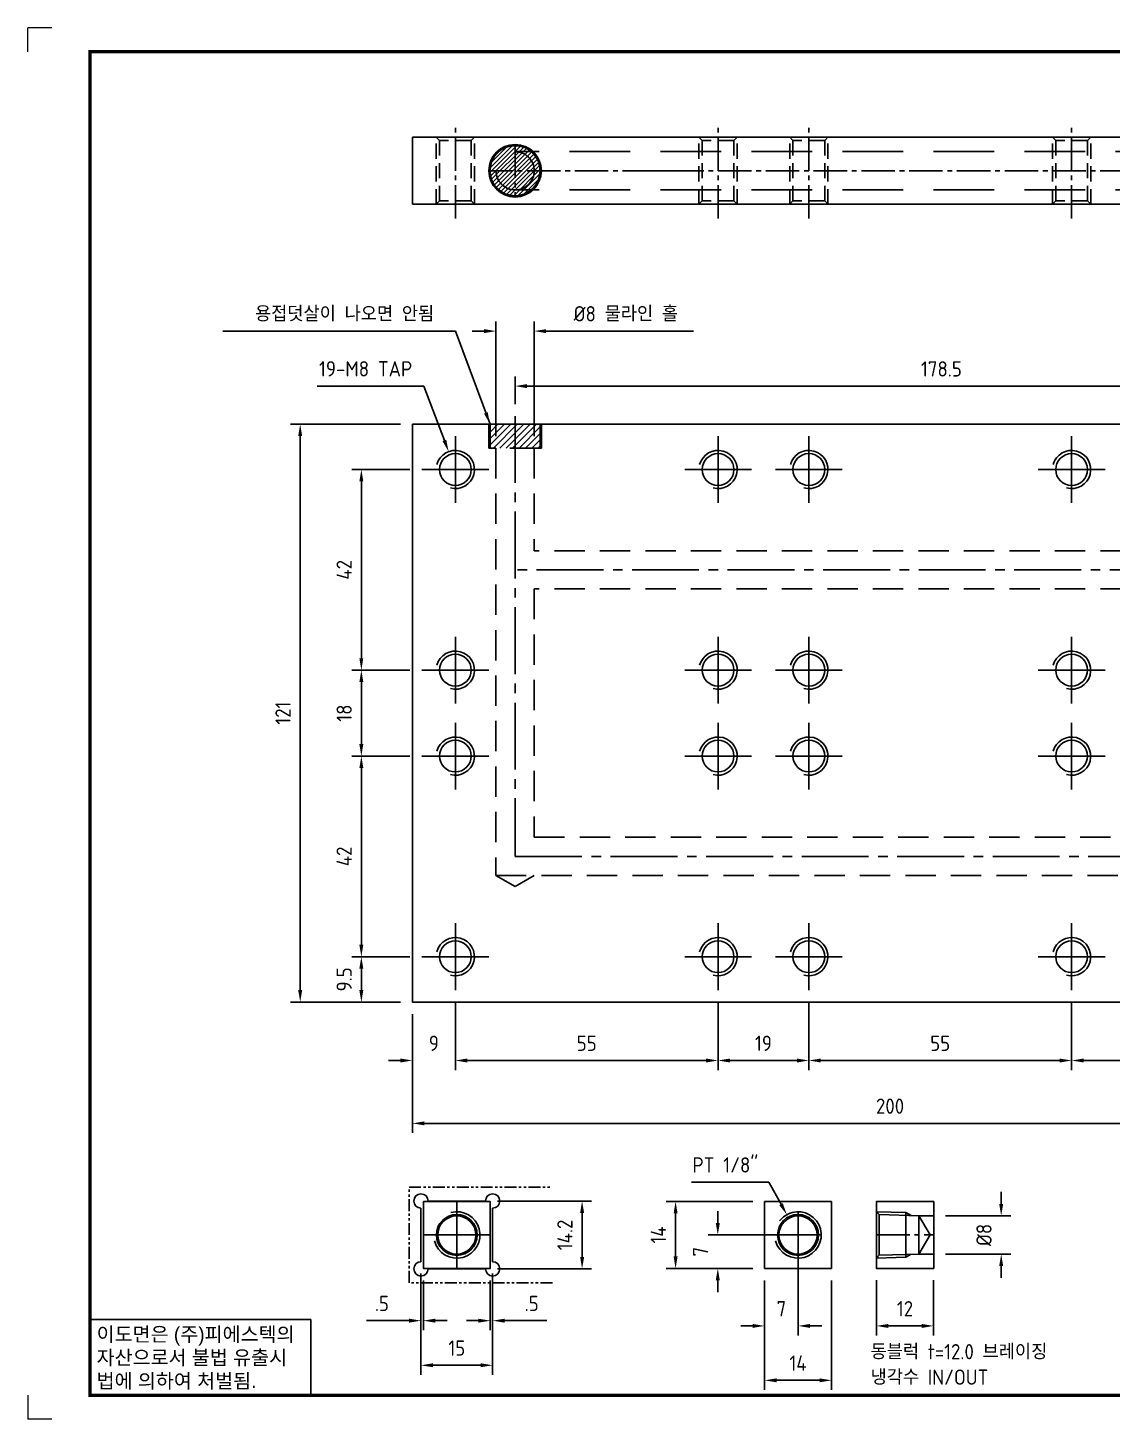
# Model space of a CAD drawing. Header units: millimetres. Extents: x -4251 to 2609, y -1673 to 4048.
# Drawn here: x -4250.9 to -4023.9, y -1277.8 to -986.5 of the extents above; entities that cross this region are included whole.
import ezdxf
from ezdxf.enums import TextEntityAlignment as Align

# ---------------------------------------------------------------- set-up
doc = ezdxf.new("R2010")
doc.units = ezdxf.units.MM
for name, pattern in [('CENTER', [50.8, 31.75, -6.35, 6.35, -6.35]), ('CENTER1', [10, 7, -1, 1, -1]), ('HIDDEN2', [4.7625, 3.175, -1.5875]), ('HIDDENX2', [19.05, 12.7, -6.35]), ('PHANTOMX2', [5, 2.5, -0.5, 0.5, -0.5, 0.5, -0.5])]:
    doc.linetypes.add(name, pattern=pattern)
for name, color, linetype in [('CENTER', 1, 'CENTER'), ('FORMAT-1', 7, 'Continuous'), ('THIN', 3, 'Continuous')]:
    doc.layers.add(name, color=color, linetype=linetype)
doc.styles.add('h1', font='')
doc.styles.add('HAN', font='')
doc.styles.get("Standard").update_dxf_attribs({"font": 'ISOCP.SHX', "bigfont": 'WHGTXT.SHX'})
doc.styles.get('h1').set_extended_font_data('New Gulim')
doc.styles.get('HAN').set_extended_font_data('GulimChe')
doc.dimstyles.new('PS-1', dxfattribs={"dimtxt": 3.2, "dimasz": 2.5, "dimexe": 2, "dimexo": 2.5, "dimgap": 2, "dimtad": 1, "dimtoh": 1, "dimrnd": 0.05, "dimzin": 12, "dimdsep": 46, "dimtxsty": 'Standard', "dimcen": 0, "dimclrt": 2, "dimazin": 3, "dimtfac": 1, "dimtofl": 0, "dimtmove": 0, "dimatfit": 3, "dimfxl": 0, "dimtolj": 1, "dimtzin": 0, "dimarcsym": 0})

# ---------------------------------------------------------------- blocks, each defined once
blk = doc.blocks.new('*D532')
at = {"color": 0, "linetype": 'ByBlock', "lineweight": -2}
for p, q in [((-4161.38, -1190.44), (-4161.38, -1204.67)), ((-4170.38, -1192.94), (-4170.38, -1204.67)), ((-4172.88, -1202.67), (-4175.38, -1202.67)), ((-4158.88, -1202.67), (-4156.38, -1202.67))]:
    blk.add_line(p, q, dxfattribs=at)
at = {"color": 0}
for points in [[(-4172.88, -1202.26), (-4172.88, -1203.09), (-4170.38, -1202.67)], [(-4158.88, -1202.26), (-4158.88, -1203.09), (-4161.38, -1202.67)]]:
    blk.add_solid(points, dxfattribs=at)
at = {"layer": 'DEFPOINTS', "color": 0}
for p in [(-4161.38, -1187.94, 0), (-4170.38, -1190.44, 0), (-4161.38, -1202.67)]:
    blk.add_point(p, dxfattribs=at)
at = {"color": 2, "insert": (-4165.88, -1199.07), "char_height": 3.2, "attachment_point": 5}
blk.add_mtext('\\A1;9', dxfattribs=at)
blk = doc.blocks.new('*D533')
at = {"color": 0, "linetype": 'ByBlock', "lineweight": -2}
for p, q in [((-4161.38, -1190.44), (-4161.38, -1204.67)), ((-4106.38, -1190.44), (-4106.38, -1204.67)), ((-4158.88, -1202.67), (-4108.88, -1202.67))]:
    blk.add_line(p, q, dxfattribs=at)
at = {"color": 0}
for points in [[(-4158.88, -1202.26), (-4158.88, -1203.09), (-4161.38, -1202.67)], [(-4108.88, -1202.26), (-4108.88, -1203.09), (-4106.38, -1202.67)]]:
    blk.add_solid(points, dxfattribs=at)
at = {"layer": 'DEFPOINTS', "color": 0}
for p in [(-4161.38, -1187.94, 0), (-4106.38, -1187.94, 0), (-4106.38, -1202.67)]:
    blk.add_point(p, dxfattribs=at)
at = {"color": 2, "insert": (-4133.88, -1199.07), "char_height": 3.2, "attachment_point": 5}
blk.add_mtext('\\A1;55', dxfattribs=at)
blk = doc.blocks.new('*D534')
at = {"color": 0, "linetype": 'ByBlock', "lineweight": -2}
for p, q in [((-4106.38, -1190.44), (-4106.38, -1204.67)), ((-4087.38, -1190.44), (-4087.38, -1204.67)), ((-4103.88, -1202.67), (-4089.88, -1202.67))]:
    blk.add_line(p, q, dxfattribs=at)
at = {"color": 0}
for points in [[(-4103.88, -1202.26), (-4103.88, -1203.09), (-4106.38, -1202.67)], [(-4089.88, -1202.26), (-4089.88, -1203.09), (-4087.38, -1202.67)]]:
    blk.add_solid(points, dxfattribs=at)
at = {"layer": 'DEFPOINTS', "color": 0}
for p in [(-4106.38, -1187.94, 0), (-4087.38, -1187.94, 0), (-4087.38, -1202.67)]:
    blk.add_point(p, dxfattribs=at)
at = {"color": 2, "insert": (-4096.88, -1199.07), "char_height": 3.2, "attachment_point": 5}
blk.add_mtext('\\A1;19', dxfattribs=at)
blk = doc.blocks.new('*D535')
at = {"color": 0, "linetype": 'ByBlock', "lineweight": -2}
for p, q in [((-4087.38, -1190.44), (-4087.38, -1204.67)), ((-4032.38, -1190.44), (-4032.38, -1204.67)), ((-4084.88, -1202.67), (-4034.88, -1202.67))]:
    blk.add_line(p, q, dxfattribs=at)
at = {"color": 0}
for points in [[(-4084.88, -1202.26), (-4084.88, -1203.09), (-4087.38, -1202.67)], [(-4034.88, -1202.26), (-4034.88, -1203.09), (-4032.38, -1202.67)]]:
    blk.add_solid(points, dxfattribs=at)
at = {"layer": 'DEFPOINTS', "color": 0}
for p in [(-4087.38, -1187.94, 0), (-4032.38, -1187.94, 0), (-4032.38, -1202.67)]:
    blk.add_point(p, dxfattribs=at)
at = {"color": 2, "insert": (-4059.88, -1199.07), "char_height": 3.2, "attachment_point": 5}
blk.add_mtext('\\A1;55', dxfattribs=at)
blk = doc.blocks.new('*D536')
at = {"color": 0, "linetype": 'ByBlock', "lineweight": -2}
for p, q in [((-4032.38, -1190.44), (-4032.38, -1204.67)), ((-3990.38, -1189.44), (-3990.38, -1204.67)), ((-4029.88, -1202.67), (-3992.88, -1202.67))]:
    blk.add_line(p, q, dxfattribs=at)
at = {"color": 0}
for points in [[(-4029.88, -1202.26), (-4029.88, -1203.09), (-4032.38, -1202.67)], [(-3992.88, -1202.26), (-3992.88, -1203.09), (-3990.38, -1202.67)]]:
    blk.add_solid(points, dxfattribs=at)
at = {"layer": 'DEFPOINTS', "color": 0}
for p in [(-4032.38, -1187.94, 0), (-3990.38, -1186.94, 0), (-3990.38, -1202.67)]:
    blk.add_point(p, dxfattribs=at)
at = {"color": 2, "insert": (-4011.38, -1199.07), "char_height": 3.2, "attachment_point": 5}
blk.add_mtext('\\A1;42', dxfattribs=at)
blk = doc.blocks.new('*D537')
at = {"color": 0, "linetype": 'ByBlock', "lineweight": -2}
for p, q in [((-4170.88, -1180.94), (-4183.06, -1180.94)), ((-4181.06, -1187.94), (-4181.06, -1183.44)), ((-4172.88, -1190.44), (-4183.06, -1190.44))]:
    blk.add_line(p, q, dxfattribs=at)
at = {"color": 0}
for points in [[(-4181.48, -1183.44), (-4180.65, -1183.44), (-4181.06, -1180.94)], [(-4181.48, -1187.94), (-4180.65, -1187.94), (-4181.06, -1190.44)]]:
    blk.add_solid(points, dxfattribs=at)
at = {"layer": 'DEFPOINTS', "color": 0}
for p in [(-4181.06, -1180.94), (-4168.38, -1180.94, 0), (-4170.38, -1190.44, 0)]:
    blk.add_point(p, dxfattribs=at)
at = {"color": 2, "insert": (-4184.66, -1185.69), "char_height": 3.2, "attachment_point": 5, "rotation": 90}
blk.add_mtext('\\A1;9.5', dxfattribs=at)
blk = doc.blocks.new('*D538')
at = {"color": 0, "linetype": 'ByBlock', "lineweight": -2}
for p, q in [((-4170.88, -1138.94), (-4183.06, -1138.94)), ((-4181.06, -1178.44), (-4181.06, -1141.44)), ((-4170.88, -1180.94), (-4183.06, -1180.94))]:
    blk.add_line(p, q, dxfattribs=at)
at = {"color": 0}
for points in [[(-4181.48, -1141.44), (-4180.65, -1141.44), (-4181.06, -1138.94)], [(-4181.48, -1178.44), (-4180.65, -1178.44), (-4181.06, -1180.94)]]:
    blk.add_solid(points, dxfattribs=at)
at = {"layer": 'DEFPOINTS', "color": 0}
for p in [(-4181.06, -1138.94), (-4168.38, -1138.94, 0), (-4168.38, -1180.94, 0)]:
    blk.add_point(p, dxfattribs=at)
at = {"color": 2, "insert": (-4184.66, -1159.94), "char_height": 3.2, "attachment_point": 5, "rotation": 90}
blk.add_mtext('\\A1;42', dxfattribs=at)
blk = doc.blocks.new('*D539')
at = {"color": 0, "linetype": 'ByBlock', "lineweight": -2}
for p, q in [((-4170.88, -1120.94), (-4183.06, -1120.94)), ((-4181.06, -1136.44), (-4181.06, -1123.44)), ((-4170.88, -1138.94), (-4183.06, -1138.94))]:
    blk.add_line(p, q, dxfattribs=at)
at = {"color": 0}
for points in [[(-4181.48, -1123.44), (-4180.65, -1123.44), (-4181.06, -1120.94)], [(-4181.48, -1136.44), (-4180.65, -1136.44), (-4181.06, -1138.94)]]:
    blk.add_solid(points, dxfattribs=at)
at = {"layer": 'DEFPOINTS', "color": 0}
for p in [(-4181.06, -1120.94), (-4168.38, -1120.94, 0), (-4168.38, -1138.94, 0)]:
    blk.add_point(p, dxfattribs=at)
at = {"color": 2, "insert": (-4184.66, -1129.94), "char_height": 3.2, "attachment_point": 5, "rotation": 90}
blk.add_mtext('\\A1;18', dxfattribs=at)
blk = doc.blocks.new('*D540')
at = {"color": 0, "linetype": 'ByBlock', "lineweight": -2}
for p, q in [((-4170.88, -1078.94), (-4183.06, -1078.94)), ((-4181.06, -1118.44), (-4181.06, -1081.44)), ((-4170.88, -1120.94), (-4183.06, -1120.94))]:
    blk.add_line(p, q, dxfattribs=at)
at = {"color": 0}
for points in [[(-4181.48, -1081.44), (-4180.65, -1081.44), (-4181.06, -1078.94)], [(-4181.48, -1118.44), (-4180.65, -1118.44), (-4181.06, -1120.94)]]:
    blk.add_solid(points, dxfattribs=at)
at = {"layer": 'DEFPOINTS', "color": 0}
for p in [(-4181.06, -1078.94), (-4168.38, -1078.94, 0), (-4168.38, -1120.94, 0)]:
    blk.add_point(p, dxfattribs=at)
at = {"color": 2, "insert": (-4184.66, -1099.94), "char_height": 3.2, "attachment_point": 5, "rotation": 90}
blk.add_mtext('\\A1;42', dxfattribs=at)
blk = doc.blocks.new('*D546')
at = {"color": 0, "linetype": 'ByBlock', "lineweight": -2}
for p, q in [((-4170.38, -1192.94), (-4170.38, -1217.83)), ((-3970.38, -1192.94), (-3970.38, -1217.83)), ((-3972.88, -1215.83), (-4167.88, -1215.83))]:
    blk.add_line(p, q, dxfattribs=at)
at = {"color": 0}
for points in [[(-4167.88, -1215.42), (-4167.88, -1216.25), (-4170.38, -1215.83)], [(-3972.88, -1215.42), (-3972.88, -1216.25), (-3970.38, -1215.83)]]:
    blk.add_solid(points, dxfattribs=at)
at = {"layer": 'DEFPOINTS', "color": 0}
for p in [(-4170.38, -1190.44, 0), (-3970.38, -1190.44, 0), (-4170.38, -1215.83)]:
    blk.add_point(p, dxfattribs=at)
at = {"color": 2, "insert": (-4070.38, -1212.23), "char_height": 3.2, "attachment_point": 5}
blk.add_mtext('\\A1;200', dxfattribs=at)
blk = doc.blocks.new('*D547')
at = {"color": 0, "linetype": 'ByBlock', "lineweight": -2}
for p, q in [((-4172.88, -1069.44), (-4195.86, -1069.44)), ((-4193.86, -1187.94), (-4193.86, -1071.94)), ((-4172.88, -1190.44), (-4195.86, -1190.44))]:
    blk.add_line(p, q, dxfattribs=at)
at = {"color": 0}
for points in [[(-4194.28, -1071.94), (-4193.45, -1071.94), (-4193.86, -1069.44)], [(-4194.28, -1187.94), (-4193.45, -1187.94), (-4193.86, -1190.44)]]:
    blk.add_solid(points, dxfattribs=at)
at = {"layer": 'DEFPOINTS', "color": 0}
for p in [(-4193.86, -1069.44), (-4170.38, -1069.44, 0), (-4170.38, -1190.44, 0)]:
    blk.add_point(p, dxfattribs=at)
at = {"color": 2, "insert": (-4197.46, -1129.94), "char_height": 3.2, "attachment_point": 5, "rotation": 90}
blk.add_mtext('\\A1;121', dxfattribs=at)
blk = doc.blocks.new('*D548')
at = {"color": 0, "linetype": 'ByBlock', "lineweight": -2}
for p, q in [((-4148.88, -1065.26), (-4148.88, -1059.48)), ((-3970.38, -1066.94), (-3970.38, -1059.48)), ((-3972.88, -1061.48), (-4146.38, -1061.48))]:
    blk.add_line(p, q, dxfattribs=at)
at = {"color": 0}
for points in [[(-4146.38, -1061.06), (-4146.38, -1061.9), (-4148.88, -1061.48)], [(-3972.88, -1061.06), (-3972.88, -1061.9), (-3970.38, -1061.48)]]:
    blk.add_solid(points, dxfattribs=at)
at = {"layer": 'DEFPOINTS', "color": 0}
for p in [(-4148.88, -1061.48), (-4148.88, -1067.76, 0), (-3970.38, -1069.44, 0)]:
    blk.add_point(p, dxfattribs=at)
at = {"color": 2, "insert": (-4059.63, -1057.88), "char_height": 3.2, "attachment_point": 5}
blk.add_mtext('\\A1;178.5', dxfattribs=at)
blk = doc.blocks.new('*D531')
at = {"color": 0, "linetype": 'ByBlock', "lineweight": -2}
for p, q in [((-4190.32, -1061.46), (-4168, -1061.46)), ((-4168, -1061.46), (-4163.68, -1072.86))]:
    blk.add_line(p, q, dxfattribs=at)
at = {"color": 0}
blk.add_solid([(-4163.29, -1072.72), (-4164.07, -1073.01), (-4162.79, -1075.2)], dxfattribs=at)
at = {"layer": 'DEFPOINTS', "color": 0}
for p in [(-4162.79, -1075.2, 0), (-4159.96, -1082.68, 0)]:
    blk.add_point(p, dxfattribs=at)
at = {"color": 2, "insert": (-4180.16, -1057.86), "char_height": 3.2, "attachment_point": 5}
blk.add_mtext('\\A1;19-M8 TAP', dxfattribs=at)
blk = doc.blocks.new('A$C421973F8')
at = {"color": 1}
blk.add_lwpolyline([(-7, 7), (-7, -7), (7, -7), (7, 7)], close=True, dxfattribs=at)
blk.add_circle((0, 0), 4.28)
blk.add_circle((0, 0), 4, dxfattribs=at)
at = {"layer": 'CENTER'}
for p, q in [((0, -4.86), (0, 4.86)), ((4.86, 0), (-4.86, 0))]:
    blk.add_line(p, q, dxfattribs=at)
at = {"layer": 'THIN'}
blk.add_arc((0, 0), 4.86, 195, 105, dxfattribs=at)
blk = doc.blocks.new('*D552')
at = {"color": 0, "linetype": 'ByBlock', "lineweight": -2}
for p, q in [((-4089.64, -1241.7), (-4089.64, -1260.24)), ((-4096.64, -1248.7), (-4096.64, -1260.24)), ((-4099.14, -1258.24), (-4101.64, -1258.24)), ((-4087.14, -1258.24), (-4084.64, -1258.24))]:
    blk.add_line(p, q, dxfattribs=at)
at = {"color": 0}
for points in [[(-4099.14, -1257.83), (-4099.14, -1258.66), (-4096.64, -1258.24)], [(-4087.14, -1257.83), (-4087.14, -1258.66), (-4089.64, -1258.24)]]:
    blk.add_solid(points, dxfattribs=at)
at = {"layer": 'DEFPOINTS', "color": 0}
for p in [(-4089.64, -1239.2, 0), (-4096.64, -1246.2, 0), (-4089.64, -1258.24)]:
    blk.add_point(p, dxfattribs=at)
at = {"color": 2, "insert": (-4093.14, -1254.64), "char_height": 3.2, "attachment_point": 5}
blk.add_mtext('\\A1;7', dxfattribs=at)
blk = doc.blocks.new('*D553')
at = {"color": 0, "linetype": 'ByBlock', "lineweight": -2}
for p, q in [((-4096.64, -1248.7), (-4096.64, -1271.63)), ((-4082.64, -1248.7), (-4082.64, -1271.63)), ((-4085.14, -1269.63), (-4094.14, -1269.63))]:
    blk.add_line(p, q, dxfattribs=at)
at = {"color": 0}
for points in [[(-4094.14, -1269.22), (-4094.14, -1270.05), (-4096.64, -1269.63)], [(-4085.14, -1269.22), (-4085.14, -1270.05), (-4082.64, -1269.63)]]:
    blk.add_solid(points, dxfattribs=at)
at = {"layer": 'DEFPOINTS', "color": 0}
for p in [(-4096.64, -1246.2, 0), (-4082.64, -1246.2, 0), (-4096.64, -1269.63)]:
    blk.add_point(p, dxfattribs=at)
at = {"color": 2, "insert": (-4089.64, -1266.03), "char_height": 3.2, "attachment_point": 5}
blk.add_mtext('\\A1;14', dxfattribs=at)
blk = doc.blocks.new('*D554')
at = {"color": 0, "linetype": 'ByBlock', "lineweight": -2}
for p, q in [((-4106.44, -1236.7), (-4106.44, -1234.2)), ((-4092.14, -1239.2), (-4108.44, -1239.2)), ((-4099.14, -1246.2), (-4108.44, -1246.2)), ((-4106.44, -1248.7), (-4106.44, -1251.2))]:
    blk.add_line(p, q, dxfattribs=at)
at = {"color": 0}
for points in [[(-4106.86, -1236.7), (-4106.02, -1236.7), (-4106.44, -1239.2)], [(-4106.86, -1248.7), (-4106.02, -1248.7), (-4106.44, -1246.2)]]:
    blk.add_solid(points, dxfattribs=at)
at = {"layer": 'DEFPOINTS', "color": 0}
for p in [(-4106.44, -1239.2), (-4089.64, -1239.2, 0), (-4096.64, -1246.2, 0)]:
    blk.add_point(p, dxfattribs=at)
at = {"color": 2, "insert": (-4110.04, -1242.7), "char_height": 3.2, "attachment_point": 5, "rotation": 90}
blk.add_mtext('\\A1;7', dxfattribs=at)
blk = doc.blocks.new('*D555')
at = {"color": 0, "linetype": 'ByBlock', "lineweight": -2}
for p, q in [((-4099.14, -1232.2), (-4117.28, -1232.2)), ((-4115.28, -1243.7), (-4115.28, -1234.7)), ((-4099.14, -1246.2), (-4117.28, -1246.2))]:
    blk.add_line(p, q, dxfattribs=at)
at = {"color": 0}
for points in [[(-4115.69, -1234.7), (-4114.86, -1234.7), (-4115.28, -1232.2)], [(-4115.69, -1243.7), (-4114.86, -1243.7), (-4115.28, -1246.2)]]:
    blk.add_solid(points, dxfattribs=at)
at = {"layer": 'DEFPOINTS', "color": 0}
for p in [(-4115.28, -1232.2), (-4096.64, -1232.2, 0), (-4096.64, -1246.2, 0)]:
    blk.add_point(p, dxfattribs=at)
at = {"color": 2, "insert": (-4118.88, -1239.2), "char_height": 3.2, "attachment_point": 5, "rotation": 90}
blk.add_mtext('\\A1;14', dxfattribs=at)
blk = doc.blocks.new('*D556')
at = {"color": 0, "linetype": 'ByBlock', "lineweight": -2}
for p, q in [((-4111.98, -1228.14), (-4095.75, -1228.14)), ((-4095.75, -1228.14), (-4093.21, -1232.75))]:
    blk.add_line(p, q, dxfattribs=at)
blk.add_arc((-4089.64, -1239.2), 4.86, 105, 142.4959, dxfattribs=at)
at = {"color": 0}
blk.add_solid([(-4092.84, -1232.55), (-4093.57, -1232.95), (-4092, -1234.94)], dxfattribs=at)
at = {"layer": 'DEFPOINTS', "color": 0}
for p in [(-4092, -1234.94, 0), (-4087.29, -1243.45, 0)]:
    blk.add_point(p, dxfattribs=at)
at = {"color": 2, "insert": (-4104.87, -1224.54), "char_height": 3.2, "attachment_point": 5}
blk.add_mtext('\\A1;PT {\\H1x;1/8}"', dxfattribs=at)
blk = doc.blocks.new('*D557')
at = {"color": 0, "linetype": 'ByBlock', "lineweight": -2}
for p, q in [((-4047.11, -1232.69), (-4047.11, -1230.19)), ((-4058.75, -1235.19), (-4045.11, -1235.19)), ((-4058.75, -1243.19), (-4045.11, -1243.19)), ((-4047.11, -1245.69), (-4047.11, -1248.19))]:
    blk.add_line(p, q, dxfattribs=at)
at = {"color": 0}
for points in [[(-4047.53, -1232.69), (-4046.7, -1232.69), (-4047.11, -1235.19)], [(-4047.53, -1245.69), (-4046.7, -1245.69), (-4047.11, -1243.19)]]:
    blk.add_solid(points, dxfattribs=at)
at = {"layer": 'DEFPOINTS', "color": 0}
for p in [(-4061.25, -1235.19, 0), (-4047.11, -1235.19), (-4061.25, -1243.19, 0)]:
    blk.add_point(p, dxfattribs=at)
at = {"color": 2, "insert": (-4050.71, -1239.19), "char_height": 3.2, "attachment_point": 5, "rotation": 90}
blk.add_mtext('\\A1;%%C8', dxfattribs=at)
blk = doc.blocks.new('*D558')
at = {"color": 0, "linetype": 'ByBlock', "lineweight": -2}
for p, q in [((-4073.25, -1248.69), (-4073.25, -1260.24)), ((-4061.25, -1248.69), (-4061.25, -1260.24)), ((-4063.75, -1258.24), (-4070.75, -1258.24))]:
    blk.add_line(p, q, dxfattribs=at)
at = {"color": 0}
for points in [[(-4070.75, -1257.83), (-4070.75, -1258.66), (-4073.25, -1258.24)], [(-4063.75, -1257.83), (-4063.75, -1258.66), (-4061.25, -1258.24)]]:
    blk.add_solid(points, dxfattribs=at)
at = {"layer": 'DEFPOINTS', "color": 0}
for p in [(-4073.25, -1246.19, 0), (-4061.25, -1246.19, 0), (-4073.25, -1258.24)]:
    blk.add_point(p, dxfattribs=at)
at = {"color": 2, "insert": (-4067.25, -1254.64), "char_height": 3.2, "attachment_point": 5}
blk.add_mtext('\\A1;12', dxfattribs=at)
blk = doc.blocks.new('*D559')
at = {"color": 0, "linetype": 'ByBlock', "lineweight": -2}
for p, q in [((-4168.58, -1247.3), (-4168.58, -1268.48)), ((-4153.58, -1247.3), (-4153.58, -1268.48)), ((-4166.08, -1266.48), (-4156.08, -1266.48))]:
    blk.add_line(p, q, dxfattribs=at)
at = {"color": 0}
for points in [[(-4166.08, -1266.06), (-4166.08, -1266.89), (-4168.58, -1266.48)], [(-4156.08, -1266.06), (-4156.08, -1266.89), (-4153.58, -1266.48)]]:
    blk.add_solid(points, dxfattribs=at)
at = {"layer": 'DEFPOINTS', "color": 0}
for p in [(-4168.58, -1244.8, 0), (-4153.58, -1244.8, 0), (-4153.58, -1266.48)]:
    blk.add_point(p, dxfattribs=at)
at = {"color": 2, "insert": (-4161.08, -1262.88), "char_height": 3.2, "attachment_point": 5}
blk.add_mtext('\\A1;15', dxfattribs=at)
blk = doc.blocks.new('*D560')
at = {"color": 0, "linetype": 'ByBlock', "lineweight": -2}
for p, q in [((-4152.58, -1232.1), (-4132.85, -1232.1)), ((-4134.85, -1243.8), (-4134.85, -1234.6)), ((-4152.58, -1246.3), (-4132.85, -1246.3))]:
    blk.add_line(p, q, dxfattribs=at)
at = {"color": 0}
for points in [[(-4135.26, -1234.6), (-4134.43, -1234.6), (-4134.85, -1232.1)], [(-4135.26, -1243.8), (-4134.43, -1243.8), (-4134.85, -1246.3)]]:
    blk.add_solid(points, dxfattribs=at)
at = {"layer": 'DEFPOINTS', "color": 0}
for p in [(-4155.08, -1232.1, 0), (-4134.85, -1232.1), (-4155.08, -1246.3, 0)]:
    blk.add_point(p, dxfattribs=at)
at = {"color": 2, "insert": (-4138.45, -1239.2), "char_height": 3.2, "attachment_point": 5, "rotation": 90}
blk.add_mtext('\\A1;14.2', dxfattribs=at)
blk = doc.blocks.new('*D561')
at = {"color": 0, "linetype": 'ByBlock', "lineweight": -2}
for p, q in [((-4154.08, -1248.7), (-4154.08, -1259.14)), ((-4153.58, -1247.3), (-4153.58, -1259.14)), ((-4156.58, -1257.14), (-4159.08, -1257.14)), ((-4151.08, -1257.14), (-4142.21, -1257.14))]:
    blk.add_line(p, q, dxfattribs=at)
at = {"color": 0}
for points in [[(-4156.58, -1256.73), (-4156.58, -1257.56), (-4154.08, -1257.14)], [(-4151.08, -1256.73), (-4151.08, -1257.56), (-4153.58, -1257.14)]]:
    blk.add_solid(points, dxfattribs=at)
at = {"layer": 'DEFPOINTS', "color": 0}
for p in [(-4154.08, -1246.2, 0), (-4153.58, -1244.8, 0), (-4153.58, -1257.14)]:
    blk.add_point(p, dxfattribs=at)
at = {"color": 2, "insert": (-4145.39, -1253.54), "char_height": 3.2, "attachment_point": 5}
blk.add_mtext('\\A1;.5', dxfattribs=at)
blk = doc.blocks.new('*D562')
at = {"color": 0, "linetype": 'ByBlock', "lineweight": -2}
for p, q in [((-4168.58, -1247.3), (-4168.58, -1259.14)), ((-4168.08, -1248.7), (-4168.08, -1259.14)), ((-4171.08, -1257.14), (-4179.95, -1257.14)), ((-4165.58, -1257.14), (-4163.08, -1257.14))]:
    blk.add_line(p, q, dxfattribs=at)
at = {"color": 0}
for points in [[(-4171.08, -1256.73), (-4171.08, -1257.56), (-4168.58, -1257.14)], [(-4165.58, -1256.73), (-4165.58, -1257.56), (-4168.08, -1257.14)]]:
    blk.add_solid(points, dxfattribs=at)
at = {"layer": 'DEFPOINTS', "color": 0}
for p in [(-4168.58, -1244.8, 0), (-4168.08, -1246.2, 0), (-4168.08, -1257.14)]:
    blk.add_point(p, dxfattribs=at)
at = {"color": 2, "insert": (-4176.76, -1253.54), "char_height": 3.2, "attachment_point": 5}
blk.add_mtext('\\A1;.5', dxfattribs=at)
blk = doc.blocks.new('t3')
for p, q in [((0, 15.88), (46.25, 15.88)), ((0, 15.88), (0, 0)), ((46.25, 15.88), (46.25, 0)), ((0, 0), (46.25, 0))]:
    blk.add_line(p, q)
at = {"color": 1, "style": 'h1'}
for s, p in [('이도면은 (주)피에스텍의', (1.4, 11.29)), ('자산으로서 불법 유출시', (1.4, 6.41)), ('법에 의하여 처벌됨.', (1.4, 1.52))]:
    blk.add_text(s, height=3, dxfattribs=at).set_placement(p)
blk = doc.blocks.new('format-3')
at = {"color": 3, "lineweight": 9}
for p, q in [((0, 286.3), (0, 291.3)), ((5, 291.3), (0, 291.3)), ((0, 5), (0, 0)), ((5, 0), (0, 0))]:
    blk.add_line(p, q, dxfattribs=at)
at = {"layer": 'FORMAT-1', "const_width": 0.7}
blk.add_lwpolyline([(13, 5), (13, 286.3), (414.5, 286.3), (414.5, 5)], close=True, dxfattribs=at)
blk.add_blockref('t3', (13, 5))
at = {"style": 'HAN'}
for tag, height, p in [('MODEL-NAME', 3, (386.1, 31.53)), ('SCALE', 2.7, (320.81, 26.29)), ('PART-NAME', 3, (386.1, 26.29)), ('DRA-BY', 3, (260.72, 19.44)), ('CH-BY', 3, (277.21, 19.44)), ('APP-BY', 3, (293.7, 19.44)), ('DWG-NO', 3, (386.1, 21.01)), ('CH-DATE', 2.5, (277.21, 7.47)), ('관련업체', 3, (333.52, 9.26)), ('DRA-DATE', 2.5, (260.72, 7.47)), ('APP-DATE', 2.5, (293.7, 7.47))]:
    blk.add_attdef(tag, text='', height=height, dxfattribs=at).set_placement(p, align=Align.MIDDLE_CENTER)
blk = doc.blocks.new('*D618')
at = {"color": 0, "linetype": 'ByBlock', "lineweight": -2}
for p, q in [((-4152.88, -1071.94), (-4152.88, -1047.96)), ((-4144.88, -1071.94), (-4144.88, -1047.96)), ((-4155.38, -1049.96), (-4157.88, -1049.96)), ((-4142.38, -1049.96), (-4111.5, -1049.96))]:
    blk.add_line(p, q, dxfattribs=at)
at = {"color": 0}
for points in [[(-4155.38, -1049.55), (-4155.38, -1050.38), (-4152.88, -1049.96)], [(-4142.38, -1049.55), (-4142.38, -1050.38), (-4144.88, -1049.96)]]:
    blk.add_solid(points, dxfattribs=at)
at = {"layer": 'DEFPOINTS', "color": 0}
for p in [(-4144.88, -1049.96), (-4152.88, -1074.44, 0), (-4144.88, -1074.44, 0)]:
    blk.add_point(p, dxfattribs=at)
at = {"color": 2, "insert": (-4125.69, -1046.33), "char_height": 3.2, "attachment_point": 5}
blk.add_mtext('\\A1;%%C8 물라인 홀', dxfattribs=at)

msp = doc.modelspace()

# ---------------------------------------------------------------- hatches: boundary and pattern name
h = msp.add_hatch()
h.set_pattern_fill('ANSI31', color=4, scale=0.2)
h.set_pattern_definition([(45, (-6489.5719, -1876.6944), (-0.4490128, 0.4490128), [])])
edge = h.paths.add_edge_path()
edge.add_arc((-4148.8766, -1016.3897), 5.25, 0, 360)
at = {"linetype": 'HIDDEN2', "ltscale": 2}
h = msp.add_hatch(dxfattribs=at)
h.set_pattern_fill('ANSI31', color=2, scale=0.3)
h.set_pattern_definition([(45, (-6734.3522, -1401.7718), (-0.6735192, 0.6735192), [])])
h.paths.add_polyline_path([(-4154.1266, -1069.4422), (-4143.6266, -1069.4422), (-4143.6266, -1074.4422), (-4154.1266, -1074.4422)])

# ---------------------------------------------------------------- linework, layer by layer
at = {"color": 1, "linetype": 'CENTER1'}
for p, q in [((-4161.3766, -1026.3897, 0), (-4161.3766, -1006.3897, 0)), ((-4106.3766, -1026.3897, 0), (-4106.3766, -1006.3897, 0)), ((-4087.3766, -1026.3897, 0), (-4087.3766, -1006.3897, 0)), ((-4032.3766, -1026.3897, 0), (-4032.3766, -1006.3897, 0)), ((-4148.8766, -1010.8897, 0), (-4148.8766, -1021.8897, 0)), ((-3969.3766, -1016.3897, 0), (-4154.3766, -1016.3897, 0)), ((-4073.2474, -1239.1949, 0), (-4061.2474, -1239.1949, 0))]:
    msp.add_line(p, q, dxfattribs=at)
at = {"color": 6}
for p, q in [((-3970.3766, -1009.3897, 0), (-4170.3766, -1009.3897, 0)), ((-4170.3766, -1009.3897, 0), (-4170.3766, -1023.3897, 0)), ((-4170.3766, -1023.3897, 0), (-3970.3766, -1023.3897, 0)), ((-4167.0781, -1232.0957, 0), (-4155.0781, -1232.0957, 0)), ((-4168.5781, -1244.7957, 0), (-4168.5781, -1233.5957, 0))]:
    msp.add_line(p, q, dxfattribs=at)
at = {"color": 2, "linetype": 'HIDDEN2'}
for p, q in [((-4165.3766, -1023.3897, 0), (-4165.3766, -1009.3897, 0)), ((-4164.7, -1022.7131, 0), (-4164.7, -1010.0663, 0)), ((-4158.0532, -1022.7131, 0), (-4158.0532, -1010.0663, 0)), ((-4157.3766, -1023.3897, 0), (-4157.3766, -1009.3897, 0)), ((-4110.3766, -1023.3897, 0), (-4110.3766, -1009.3897, 0)), ((-4109.7, -1022.7131, 0), (-4109.7, -1010.0663, 0)), ((-4103.0532, -1022.7131, 0), (-4103.0532, -1010.0663, 0)), ((-4102.3766, -1023.3897, 0), (-4102.3766, -1009.3897, 0)), ((-4091.3766, -1023.3897, 0), (-4091.3766, -1009.3897, 0)), ((-4090.7, -1022.7131, 0), (-4090.7, -1010.0663, 0)), ((-4084.0532, -1022.7131, 0), (-4084.0532, -1010.0663, 0)), ((-4083.3766, -1023.3897, 0), (-4083.3766, -1009.3897, 0)), ((-4036.3766, -1023.3897, 0), (-4036.3766, -1009.3897, 0)), ((-4035.7, -1022.7131, 0), (-4035.7, -1010.0663, 0)), ((-4029.0532, -1022.7131, 0), (-4029.0532, -1010.0663, 0)), ((-4028.3766, -1023.3897, 0), (-4028.3766, -1009.3897, 0))]:
    msp.add_line(p, q, dxfattribs=at)
at = {"color": 2, "linetype": 'HIDDENX2'}
for p, q in [((-3972.3766, -1012.3897, 0), (-4148.9131, -1012.3897, 0)), ((-3972.3766, -1020.3897, 0), (-4148.8766, -1020.3897, 0)), ((-4067.0474, -1243.8651, 0), (-4067.0474, -1234.5246, 0)), ((-4064.3261, -1243.1992, 0), (-4064.3261, -1235.1906, 0)), ((-4064.3236, -1235.1949, 0), (-4061.2474, -1235.1949, 0)), ((-4064.3236, -1243.1949, 0), (-4061.2474, -1243.1949, 0))]:
    msp.add_line(p, q, dxfattribs=at)
at = {"color": 2, "linetype": 'HIDDEN2', "ltscale": 2}
for p, q in [((-4152.8766, -1074.4422, 0), (-4152.8766, -1163.9422, 0)), ((-4144.8766, -1074.4422, 0), (-4144.8766, -1095.9422, 0)), ((-3972.3766, -1095.9422, 0), (-4144.8766, -1095.9422, 0)), ((-3972.3766, -1103.9422, 0), (-4144.8766, -1103.9422, 0)), ((-4144.8766, -1103.9422, 0), (-4144.8766, -1155.9422, 0)), ((-4144.8766, -1155.9422, 0), (-3972.3766, -1155.9422, 0)), ((-4152.8766, -1163.9422, 0), (-3972.3766, -1163.9422, 0)), ((-4152.8766, -1163.9422, 0), (-4148.8766, -1166.2516, 0)), ((-4144.8766, -1163.9422, 0), (-4148.8766, -1166.2516, 0))]:
    msp.add_line(p, q, dxfattribs=at)
at = {"color": 2, "linetype": 'HIDDEN2', "elevation": 0}
for points in [[(-4157.3766, -1009.3897), (-4158.0532, -1010.0663), (-4164.7, -1010.0663), (-4165.3766, -1009.3897)], [(-4102.3766, -1009.3897), (-4103.0532, -1010.0663), (-4109.7, -1010.0663), (-4110.3766, -1009.3897)], [(-4083.3766, -1009.3897), (-4084.0532, -1010.0663), (-4090.7, -1010.0663), (-4091.3766, -1009.3897)], [(-4028.3766, -1009.3897), (-4029.0532, -1010.0663), (-4035.7, -1010.0663), (-4036.3766, -1009.3897)], [(-4157.3766, -1023.3897), (-4158.0532, -1022.7131), (-4164.7, -1022.7131), (-4165.3766, -1023.3897)], [(-4102.3766, -1023.3897), (-4103.0532, -1022.7131), (-4109.7, -1022.7131), (-4110.3766, -1023.3897)], [(-4083.3766, -1023.3897), (-4084.0532, -1022.7131), (-4090.7, -1022.7131), (-4091.3766, -1023.3897)], [(-4028.3766, -1023.3897), (-4029.0532, -1022.7131), (-4035.7, -1022.7131), (-4036.3766, -1023.3897)]]:
    msp.add_lwpolyline(points, dxfattribs=at)
at = {"color": 1, "linetype": 'CENTER1', "ltscale": 2, "elevation": 0}
for points in [[(-4148.8766, -1067.7615), (-4148.8766, -1159.9422), (-3970.3766, -1159.9422)], [(-3970.3766, -1099.9422), (-4148.8766, -1099.9422)]]:
    msp.add_lwpolyline(points, dxfattribs=at)
at = {"color": 6, "elevation": 0}
msp.add_lwpolyline([(-4170.3766, -1069.4422), (-3970.3766, -1069.4422), (-3970.3766, -1190.4422), (-4170.3766, -1190.4422)], close=True, dxfattribs=at)
at = {"color": 2, "linetype": 'HIDDEN2', "ltscale": 2, "elevation": 0}
for points in [[(-4154.3766, -1069.4422), (-4143.3766, -1069.4422), (-4143.3766, -1074.4422), (-4154.3766, -1074.4422)], [(-4154.1266, -1069.4422), (-4143.6266, -1069.4422), (-4143.6266, -1074.4422), (-4154.1266, -1074.4422)]]:
    msp.add_lwpolyline(points, close=True, dxfattribs=at)
at = {"color": 1, "linetype": 'PHANTOMX2', "elevation": 0}
msp.add_lwpolyline([(-4141.0781, -1249.1965), (-4171.0781, -1249.1965), (-4171.0781, -1229.1965), (-4141.0781, -1229.1965)], dxfattribs=at)
at = {"color": 1, "elevation": 0}
msp.add_lwpolyline([(-4061.2474, -1232.1949), (-4061.2474, -1246.1949), (-4073.2474, -1246.1949), (-4073.2474, -1232.1949)], close=True, dxfattribs=at)
at = {"color": 6, "elevation": 0}
msp.add_lwpolyline([(-4153.5781, -1244.7957), (-4153.5781, -1233.5957)], dxfattribs=at)
at = {"color": 2, "linetype": 'HIDDENX2', "elevation": 0}
for points in [[(-4065.9837, -1235.1388), (-4067.0474, -1234.5246), (-4073.2474, -1234.3309)], [(-4073.2474, -1244.0589), (-4072.6478, -1243.4593), (-4072.6478, -1234.9305), (-4073.2474, -1234.3309)], [(-4072.6478, -1243.4593), (-4064.3261, -1243.1992), (-4062.0142, -1239.1949), (-4064.3261, -1235.1906), (-4072.6478, -1234.9305)], [(-4073.2474, -1244.0589), (-4067.0474, -1243.8651), (-4065.9837, -1243.251)]]:
    msp.add_lwpolyline(points, dxfattribs=at)
at = {"color": 6, "elevation": 0}
msp.add_lwpolyline([(-4168.5781, -1244.7957, 2.41421356), (-4167.0781, -1246.2957), (-4155.0781, -1246.2957, 2.41421356), (-4153.5781, -1244.7957)], format="xyb", dxfattribs=at)
at = {"color": 6}
for centre, radius in [((-4148.8766, -1016.3897, 0), 5.5), ((-4161.0781, -1239.1957, 0), 4)]:
    msp.add_circle(centre, radius, dxfattribs=at)
at = {"color": 4}
msp.add_circle((-4148.8766, -1016.3897, 0), 5.25, dxfattribs=at)
at = {"color": 2, "linetype": 'HIDDENX2'}
msp.add_circle((-4148.8766, -1016.3897, 0), 4, dxfattribs=at)
at = {"ltscale": 10}
for centre in [(-4161.3766, -1078.9422, 0), (-4106.3766, -1078.9422, 0), (-4087.3766, -1078.9422, 0), (-4032.3766, -1078.9422, 0), (-4161.3766, -1120.9422, 0), (-4106.3766, -1120.9422, 0), (-4087.3766, -1120.9422, 0), (-4032.3766, -1120.9422, 0), (-4161.3766, -1138.9422, 0), (-4106.3766, -1138.9422, 0), (-4087.3766, -1138.9422, 0), (-4032.3766, -1138.9422, 0), (-4161.3766, -1180.9422, 0), (-4106.3766, -1180.9422, 0), (-4087.3766, -1180.9422, 0), (-4032.3766, -1180.9422, 0)]:
    msp.add_circle(centre, 3.3234, dxfattribs=at)
at = {"color": 6}
for centre, start, end in [((-4168.5781, -1232.0957, 0), 0, 270), ((-4153.5781, -1232.0957, 0), 270, 180)]:
    msp.add_arc(centre, 1.5, start, end, dxfattribs=at)
at = {"layer": 'CENTER'}
msp.add_line((-4122.1966, -1016.3897, 0), (-4111.5565, -1016.3897, 0), dxfattribs=at)
at = {"layer": 'CENTER', "ltscale": 10}
for p, q in [((-4161.3766, -1071.9422, 0), (-4161.3766, -1085.9422, 0)), ((-4106.3766, -1071.9422, 0), (-4106.3766, -1085.9422, 0)), ((-4087.3766, -1071.9422, 0), (-4087.3766, -1085.9422, 0)), ((-4032.3766, -1071.9422, 0), (-4032.3766, -1085.9422, 0)), ((-4168.3766, -1078.9422, 0), (-4154.3766, -1078.9422, 0)), ((-4113.3766, -1078.9422, 0), (-4099.3766, -1078.9422, 0)), ((-4094.3766, -1078.9422, 0), (-4080.3766, -1078.9422, 0)), ((-4039.3766, -1078.9422, 0), (-4025.3766, -1078.9422, 0)), ((-4161.3766, -1113.9422, 0), (-4161.3766, -1127.9422, 0)), ((-4106.3766, -1113.9422, 0), (-4106.3766, -1127.9422, 0)), ((-4087.3766, -1113.9422, 0), (-4087.3766, -1127.9422, 0)), ((-4032.3766, -1113.9422, 0), (-4032.3766, -1127.9422, 0)), ((-4168.3766, -1120.9422, 0), (-4154.3766, -1120.9422, 0)), ((-4113.3766, -1120.9422, 0), (-4099.3766, -1120.9422, 0)), ((-4094.3766, -1120.9422, 0), (-4080.3766, -1120.9422, 0)), ((-4039.3766, -1120.9422, 0), (-4025.3766, -1120.9422, 0)), ((-4161.3766, -1131.9422, 0), (-4161.3766, -1145.9422, 0)), ((-4106.3766, -1131.9422, 0), (-4106.3766, -1145.9422, 0)), ((-4087.3766, -1131.9422, 0), (-4087.3766, -1145.9422, 0)), ((-4032.3766, -1131.9422, 0), (-4032.3766, -1145.9422, 0)), ((-4168.3766, -1138.9422, 0), (-4154.3766, -1138.9422, 0)), ((-4113.3766, -1138.9422, 0), (-4099.3766, -1138.9422, 0)), ((-4094.3766, -1138.9422, 0), (-4080.3766, -1138.9422, 0)), ((-4039.3766, -1138.9422, 0), (-4025.3766, -1138.9422, 0)), ((-4161.3766, -1173.9422, 0), (-4161.3766, -1187.9422, 0)), ((-4106.3766, -1173.9422, 0), (-4106.3766, -1187.9422, 0)), ((-4087.3766, -1173.9422, 0), (-4087.3766, -1187.9422, 0)), ((-4032.3766, -1173.9422, 0), (-4032.3766, -1187.9422, 0)), ((-4168.3766, -1180.9422, 0), (-4154.3766, -1180.9422, 0)), ((-4113.3766, -1180.9422, 0), (-4099.3766, -1180.9422, 0)), ((-4094.3766, -1180.9422, 0), (-4080.3766, -1180.9422, 0)), ((-4039.3766, -1180.9422, 0), (-4025.3766, -1180.9422, 0))]:
    msp.add_line(p, q, dxfattribs=at)
at = {"layer": 'CENTER', "color": 1}
for p, q in [((-4161.0781, -1246.2957, 0), (-4161.0781, -1232.0957, 0)), ((-4153.9773, -1239.1965, 0), (-4168.1773, -1239.1965, 0))]:
    msp.add_line(p, q, dxfattribs=at)
at = {"layer": 'THIN', "ltscale": 10}
for centre in [(-4161.3766, -1078.9422, 0), (-4106.3766, -1078.9422, 0), (-4087.3766, -1078.9422, 0), (-4032.3766, -1078.9422, 0), (-4161.3766, -1120.9422, 0), (-4106.3766, -1120.9422, 0), (-4087.3766, -1120.9422, 0), (-4032.3766, -1120.9422, 0), (-4161.3766, -1138.9422, 0), (-4106.3766, -1138.9422, 0), (-4087.3766, -1138.9422, 0), (-4032.3766, -1138.9422, 0), (-4161.3766, -1180.9422, 0), (-4106.3766, -1180.9422, 0), (-4087.3766, -1180.9422, 0), (-4032.3766, -1180.9422, 0)]:
    msp.add_arc(centre, 4, 255, 165, dxfattribs=at)

# ---------------------------------------------------------------- block references
for name, p in [('format-3', (-4250.8841, -1277.7657, 0)), ('A$C421973F8', (-4161.0781, -1239.1965, 0)), ('A$C421973F8', (-4089.6424, -1239.1957, 0))]:
    msp.add_blockref(name, p)

# ---------------------------------------------------------------- texts
at = {"color": 1, "insert": (-4165.8193, -1047.9432, 0), "char_height": 3.2, "attachment_point": 9}
msp.add_mtext('용접덧살이 나오면 안됨', dxfattribs=at)
at = {"color": 2, "insert": (-4074.4562, -1270.5699), "char_height": 3.2, "attachment_point": 7}
msp.add_mtext('동블럭 t=12.0 브레이징\\P냉각수 IN/OUT', dxfattribs=at)

# ---------------------------------------------------------------- dimensions: what is measured, and where the dimension line sits
dim = msp.add_linear_dim(base=(-4144.8766, -1049.9631), p1=(-4152.8766, -1074.4422, 0), p2=(-4144.8766, -1074.4422, 0), text='%%C<> 물라인 홀', dimstyle='PS-1', override={"dimarcsym": 1})
dim.commit()
dim.dimension.update_dxf_attribs({"geometry": '*D618', "text_midpoint": (-4125.6899, -1046.3298)})
for p1, p2, text, picture, middle in [((-4159.959, -1082.6826, 0), (-4162.7942, -1075.2019, 0), '19-M8 TAP', '*D531', (-4180.1621, -1061.4578)), ((-4087.289, -1243.4525, 0), (-4091.9958, -1234.939, 0), 'PT {\\H1x;1/8}"', '*D556', (-4104.8656, -1228.1445, 0))]:
    dim = msp.add_diameter_dim_2p(p1=p1, p2=p2, text=text, dimstyle='PS-1', override={"dimarcsym": 1})
    dim.commit()
    dim.dimension.update_dxf_attribs({"geometry": picture, "text_midpoint": middle, "dimtype": 163})
for base, p1, p2, override, picture, middle in [((-4148.8766, -1061.4786), (-3970.3766, -1069.4422, 0), (-4148.8766, -1067.7615, 0), {"dimarcsym": 1}, '*D548', (-4059.6266, -1057.8786)), ((-4161.3766, -1202.6737), (-4170.3766, -1190.4422, 0), (-4161.3766, -1187.9422, 0), {"dimarcsym": 1}, '*D532', (-4165.8766, -1199.0737)), ((-4106.3766, -1202.6737), (-4161.3766, -1187.9422, 0), (-4106.3766, -1187.9422, 0), {"dimtmove": 1, "dimarcsym": 1}, '*D533', (-4133.8766, -1199.0737)), ((-4087.3766, -1202.6737), (-4106.3766, -1187.9422, 0), (-4087.3766, -1187.9422, 0), {"dimtmove": 1, "dimarcsym": 1}, '*D534', (-4096.8766, -1199.0737)), ((-4032.3766, -1202.6737), (-4087.3766, -1187.9422, 0), (-4032.3766, -1187.9422, 0), {"dimtmove": 1, "dimarcsym": 1}, '*D535', (-4059.8766, -1199.0737)), ((-3990.3766, -1202.6737), (-4032.3766, -1187.9422, 0), (-3990.3766, -1186.9422, 0), {"dimtmove": 1, "dimarcsym": 1}, '*D536', (-4011.3766, -1199.0734)), ((-4170.3766, -1215.8341), (-3970.3766, -1190.4422, 0), (-4170.3766, -1190.4422, 0), {"dimarcsym": 1}, '*D546', (-4070.3766, -1212.2338)), ((-4089.6424, -1258.2424), (-4096.6424, -1246.1957, 0), (-4089.6424, -1239.1957, 0), {"dimarcsym": 1}, '*D552', (-4093.1424, -1254.6424)), ((-4153.5781, -1257.1447), (-4154.0781, -1246.1965, 0), (-4153.5781, -1244.7957, 0), {"dimarcsym": 1}, '*D561', (-4145.3918, -1253.5447)), ((-4096.6424, -1269.6342), (-4082.6424, -1246.1957, 0), (-4096.6424, -1246.1957, 0), {"dimarcsym": 1}, '*D553', (-4089.6424, -1266.0342)), ((-4073.2474, -1258.2424), (-4061.2474, -1246.1949, 0), (-4073.2474, -1246.1949, 0), {"dimarcsym": 1}, '*D558', (-4067.2474, -1254.6421))]:
    dim = msp.add_linear_dim(base=base, p1=p1, p2=p2, dimstyle='PS-1', override=override)
    dim.commit()
    dim.dimension.update_dxf_attribs({"geometry": picture, "text_midpoint": middle})
for base, p1, p2, override, picture, middle in [((-4193.8643, -1069.4422), (-4170.3766, -1190.4422, 0), (-4170.3766, -1069.4422, 0), {"dimarcsym": 1}, '*D547', (-4197.4647, -1129.9422)), ((-4181.0634, -1078.9422), (-4168.3766, -1120.9422, 0), (-4168.3766, -1078.9422, 0), {"dimtmove": 1, "dimarcsym": 1}, '*D540', (-4184.6637, -1099.9422)), ((-4181.0634, -1120.9422), (-4168.3766, -1138.9422, 0), (-4168.3766, -1120.9422, 0), {"dimarcsym": 1}, '*D539', (-4184.6634, -1129.9422)), ((-4181.0634, -1138.9422), (-4168.3766, -1180.9422, 0), (-4168.3766, -1138.9422, 0), {"dimarcsym": 1}, '*D538', (-4184.6637, -1159.9422)), ((-4181.0634, -1180.9422), (-4170.3766, -1190.4422, 0), (-4168.3766, -1180.9422, 0), {"dimarcsym": 1}, '*D537', (-4184.6634, -1185.6922)), ((-4134.8463, -1232.0957), (-4155.0781, -1246.2957, 0), (-4155.0781, -1232.0957, 0), {"dimarcsym": 1}, '*D560', (-4138.4466, -1239.1957)), ((-4115.2756, -1232.1957), (-4096.6424, -1246.1957, 0), (-4096.6424, -1232.1957, 0), {"dimarcsym": 1}, '*D555', (-4118.8756, -1239.1957)), ((-4106.4387, -1239.1957), (-4096.6424, -1246.1957, 0), (-4089.6424, -1239.1957, 0), {"dimarcsym": 1}, '*D554', (-4110.0387, -1242.6957))]:
    dim = msp.add_linear_dim(base=base, p1=p1, p2=p2, angle=90, dimstyle='PS-1', override=override)
    dim.commit()
    dim.dimension.update_dxf_attribs({"geometry": picture, "text_midpoint": middle})
dim = msp.add_linear_dim(base=(-4047.1131, -1235.1949), p1=(-4061.2474, -1243.1949, 0), p2=(-4061.2474, -1235.1949, 0), angle=90, text='%%C<>', dimstyle='PS-1', override={"dimarcsym": 1})
dim.commit()
dim.dimension.update_dxf_attribs({"geometry": '*D557', "text_midpoint": (-4047.1131, -1239.1949), "dimtype": 160})
for base, p2, picture, middle in [((-4168.0781, -1257.1447), (-4168.0781, -1246.1965, 0), '*D562', (-4176.7644, -1257.1447)), ((-4153.5781, -1266.4756), (-4153.5781, -1244.7957, 0), '*D559', (-4161.0781, -1266.4756))]:
    dim = msp.add_linear_dim(base=base, p1=(-4168.5781, -1244.7957, 0), p2=p2, dimstyle='PS-1', override={"dimarcsym": 1})
    dim.commit()
    dim.dimension.update_dxf_attribs({"geometry": picture, "text_midpoint": middle, "dimtype": 160})

# ---------------------------------------------------------------- leaders
at = {"annotation_type": 0, "has_hookline": 1, "hookline_direction": 1, "text_width": 44.2667}
msp.add_leader([(-4154.1266, -1069.4422, 0), (-4161.3193, -1049.9432, 0), (-4163.8193, -1049.9432, 0)], dimstyle='PS-1', override={"dimgap": 2, "dimtad": 1, "dimarcsym": 1}, dxfattribs=at)

doc.saveas('drawing.dxf')
